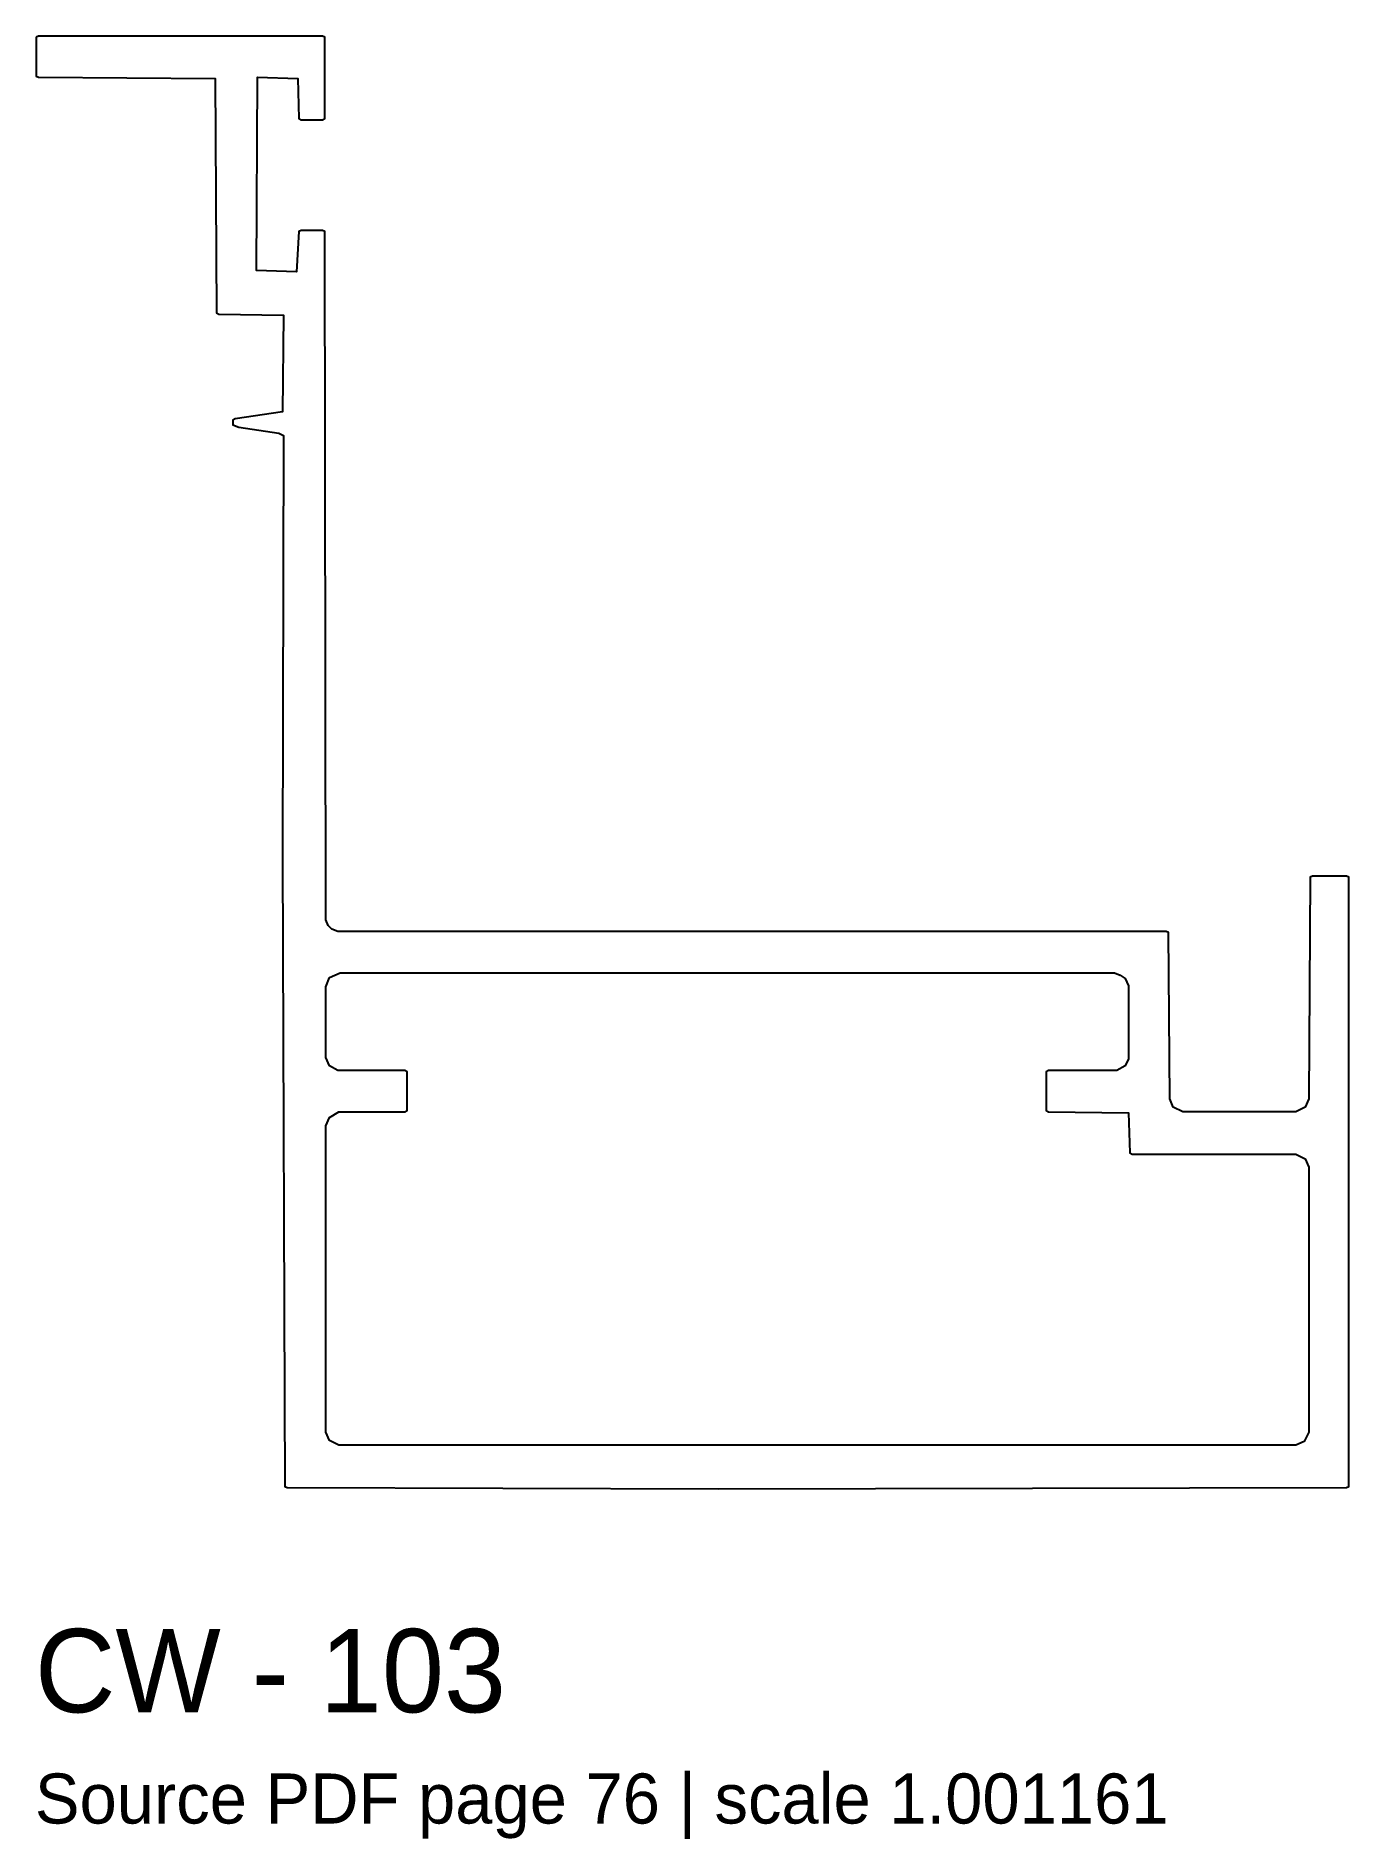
# Model space of a CAD drawing. Header units: millimetres. Extents: x 0 to 47.3, y -12.6 to 52.3.
import ezdxf

# ---------------------------------------------------------------- set-up
doc = ezdxf.new("R2010")
doc.units = ezdxf.units.MM
doc.layers.add('INFO', color=7, linetype='Continuous')
doc.layers.add('PROFILE', color=7, linetype='Continuous')

msp = doc.modelspace()

# ---------------------------------------------------------------- linework, layer by layer
at = {"layer": 'PROFILE'}
for points in [[(0.042, 52.258), (0.042, 50.859), (0.127, 50.817), (6.485, 50.774), (6.527, 42.34), (6.612, 42.298), (8.943, 42.255), (8.9, 38.78), (7.205, 38.526), (7.12, 38.483), (7.12, 38.314), (7.332, 38.229), (8.773, 38.017), (8.943, 37.932), (8.9, 22.717), (8.985, 0.127), (9.07, 0.085), (24.582, 0.042), (47.172, 0.085), (47.256, 0.127), (47.256, 22.039), (47.172, 22.081), (45.943, 22.081), (45.858, 22.039), (45.815, 14.071), (45.688, 13.774), (45.349, 13.605), (41.281, 13.605), (40.941, 13.774), (40.814, 14.071), (40.772, 20.047), (40.687, 20.089), (10.892, 20.089), (10.68, 20.174), (10.553, 20.301), (10.468, 20.513), (10.426, 45.265), (10.341, 45.307), (9.578, 45.307), (9.494, 45.265), (9.409, 43.824), (7.968, 43.866), (8.01, 50.817), (9.451, 50.774), (9.494, 49.333), (9.578, 49.291), (10.341, 49.291), (10.426, 49.333), (10.426, 52.258), (10.341, 52.3), (0.127, 52.3)], [(10.596, 18.436), (10.977, 18.606), (38.822, 18.606), (39.034, 18.521), (39.204, 18.394), (39.331, 18.14), (39.331, 15.512), (39.204, 15.258), (38.907, 15.088), (36.449, 15.088), (36.364, 15.046), (36.364, 13.647), (36.449, 13.605), (39.331, 13.562), (39.373, 12.121), (39.458, 12.079), (45.349, 12.079), (45.688, 11.909), (45.815, 11.613), (45.815, 2.077), (45.646, 1.738), (45.349, 1.611), (10.935, 1.611), (10.596, 1.78), (10.468, 2.077), (10.468, 13.096), (10.596, 13.393), (10.935, 13.605), (13.308, 13.605), (13.393, 13.647), (13.393, 15.046), (13.308, 15.088), (10.892, 15.088), (10.596, 15.258), (10.468, 15.554), (10.468, 18.097)]]:
    msp.add_lwpolyline(points, close=True, dxfattribs=at)

# ---------------------------------------------------------------- texts
at = {"layer": 'INFO'}
for s, height, p in [('CW - 103', 3, (0, -8)), ('Source PDF page 76 | scale 1.001161', 1.8, (0, -12))]:
    msp.add_text(s, height=height, dxfattribs=at).set_placement(p)

doc.saveas('drawing.dxf')
